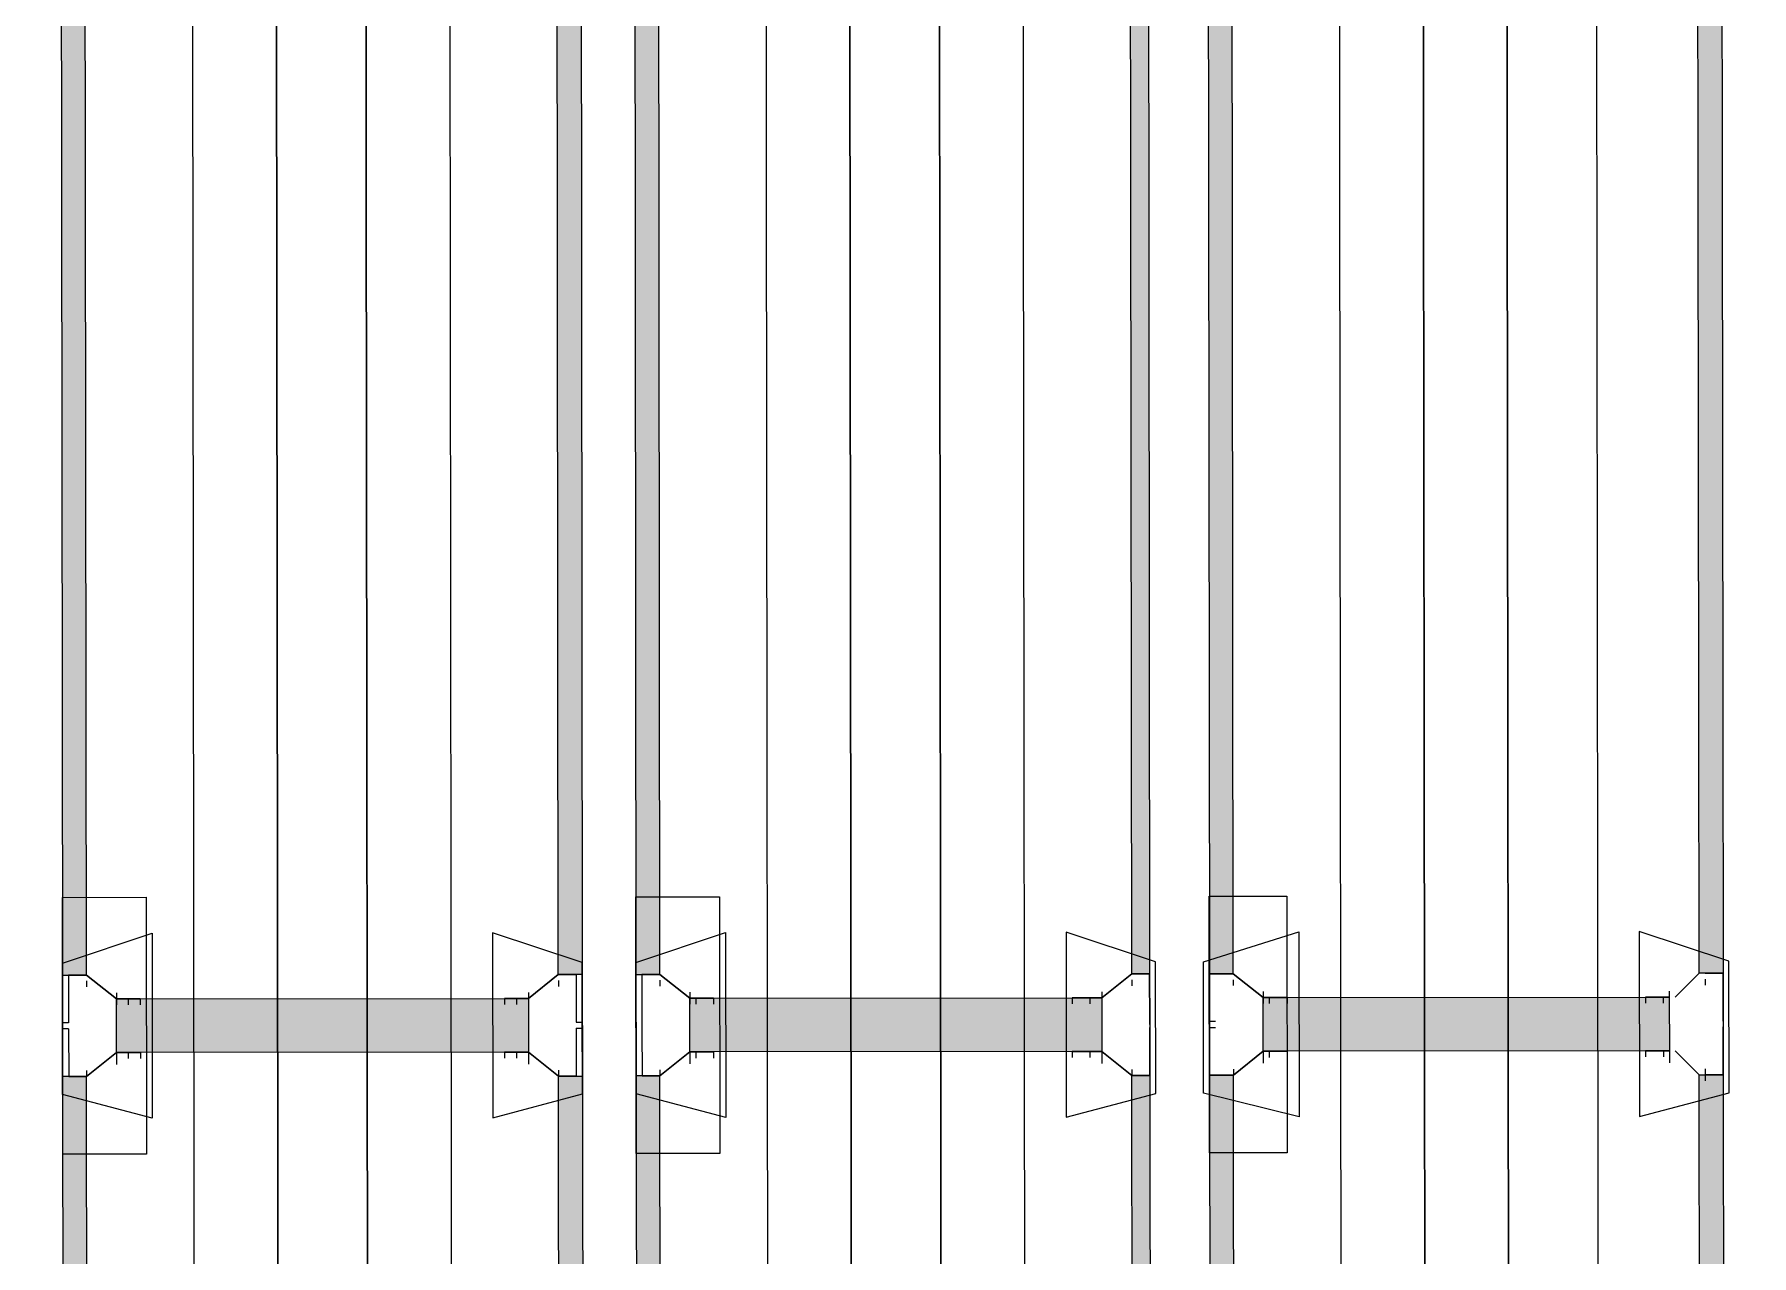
# Model space of a CAD drawing. Header units: feet. Extents: x -99009 to 3252343, y -11094690 to 9035152.
# Drawn here: x 2517594 to 2519094, y -1947215 to -1946149 of the extents above; entities that cross this region are included whole.
import ezdxf

# ---------------------------------------------------------------- set-up
doc = ezdxf.new("R2010")
doc.units = ezdxf.units.FT
doc.layers.add('1', color=1, linetype='Continuous')

# ---------------------------------------------------------------- blocks, each defined once
blk = doc.blocks.new('RM Stand 1')
at = {"transparency": 33554687}
for color, points in [(256, [(735125.6, -1128491.4), (736038.6, -1128512.3), (735125.6, -1128512.3)]), (256, [(735125.6, -1128491.4), (736038.6, -1128491.4), (736038.6, -1128512.3)]), (256, [(736127.3, -1128491.4), (737040.4, -1128512.3), (736127.3, -1128512.3)]), (256, [(736127.3, -1128491.4), (737040.4, -1128491.4), (737040.4, -1128512.3)]), (1, [(736106.4, -1128538.4), (736059.5, -1128893.2), (736059.5, -1128538.4)]), (1, [(736106.4, -1128538.4), (736106.4, -1128893.2), (736059.5, -1128893.2)]), (1, [(736106.4, -1128538.4), (736059.5, -1128893.2), (736059.5, -1128538.4)]), (1, [(736106.4, -1128538.4), (736106.4, -1128893.2), (736059.5, -1128893.2)]), (256, [(735125.6, -1128919.2), (736038.6, -1128940.1), (735125.6, -1128940.1)]), (256, [(735125.6, -1128919.2), (736038.6, -1128919.2), (736038.6, -1128940.1)]), (256, [(736127.3, -1128919.2), (737040.4, -1128940.1), (736127.3, -1128940.1)]), (256, [(736127.3, -1128919.2), (737040.4, -1128919.2), (737040.4, -1128940.1)]), (256, [(735125.6, -1128992.3), (736038.6, -1129007.9), (735125.6, -1129007.9)]), (256, [(735125.6, -1128992.3), (736038.6, -1128992.3), (736038.6, -1129007.9)]), (256, [(736127.3, -1128992.3), (737040.4, -1129007.9), (736127.3, -1129007.9)]), (256, [(736127.3, -1128992.3), (737040.4, -1128992.3), (737040.4, -1129007.9)]), (1, [(736106.4, -1129034), (736059.5, -1129394), (736059.5, -1129034)]), (1, [(736106.4, -1129034), (736106.4, -1129394), (736059.5, -1129394)]), (1, [(736106.4, -1129034), (736059.5, -1129394), (736059.5, -1129034)]), (1, [(736106.4, -1129034), (736106.4, -1129394), (736059.5, -1129394)]), (256, [(735125.6, -1129420.1), (736038.6, -1129441), (735125.6, -1129441)]), (256, [(735125.6, -1129420.1), (736038.6, -1129420.1), (736038.6, -1129441)]), (256, [(736127.3, -1129420.1), (737040.4, -1129441), (736127.3, -1129441)]), (256, [(736127.3, -1129420.1), (737040.4, -1129420.1), (737040.4, -1129441)]), (256, [(735125.6, -1129487.9), (736038.6, -1129508.8), (735125.6, -1129508.8)]), (256, [(735125.6, -1129487.9), (736038.6, -1129487.9), (736038.6, -1129508.8)]), (256, [(736127.3, -1129487.9), (737040.4, -1129508.8), (736127.3, -1129508.8)]), (256, [(736127.3, -1129487.9), (737040.4, -1129487.9), (737040.4, -1129508.8)]), (1, [(736106.4, -1129534.9), (736059.5, -1129894.9), (736059.5, -1129534.9)]), (1, [(736106.4, -1129534.9), (736106.4, -1129894.9), (736059.5, -1129894.9)]), (1, [(736106.4, -1129534.9), (736059.5, -1129894.9), (736059.5, -1129534.9)]), (1, [(736106.4, -1129534.9), (736106.4, -1129894.9), (736059.5, -1129894.9)]), (256, [(735125.6, -1129921), (736038.6, -1129941.9), (735125.6, -1129941.9)]), (256, [(735125.6, -1129921), (736038.6, -1129921), (736038.6, -1129941.9)]), (256, [(736127.3, -1129921), (737040.4, -1129941.9), (736127.3, -1129941.9)]), (256, [(736127.3, -1129921), (737040.4, -1129921), (737040.4, -1129941.9)])]:
    blk.add_hatch(color=color, dxfattribs=at).paths.add_polyline_path(points)
for points in [[(735125.6, -1128491.4), (736038.6, -1128491.4), (736038.6, -1128512.3), (735125.6, -1128512.3), (735125.6, -1128491.4)], [(736028.2, -1128486.2), (736002.1, -1128564.5), (736163.8, -1128564.5), (736143, -1128486.2), (736028.2, -1128486.2)], [(736028.2, -1128486.2), (736002.1, -1128564.5), (736163.8, -1128564.5), (736143, -1128486.2), (736028.2, -1128486.2)], [(736038.6, -1128491.4), (736127.3, -1128491.4)], [(736038.6, -1128507.1), (736038.6, -1128491.4), (736038.6, -1128507.1)], [(736038.6, -1128491.4), (736080.4, -1128491.4), (736038.6, -1128491.4)], [(736038.6, -1128491.4), (736127.3, -1128491.4)], [(736038.6, -1128507.1), (736038.6, -1128491.4), (736038.6, -1128507.1)], [(736038.6, -1128491.4), (736080.4, -1128491.4), (736038.6, -1128491.4)], [(736080.4, -1128491.4), (736085.6, -1128491.4)], [(736080.4, -1128491.4), (736085.6, -1128491.4)], [(736085.6, -1128491.4), (736127.3, -1128491.4), (736085.6, -1128491.4)], [(736085.6, -1128491.4), (736127.3, -1128491.4), (736085.6, -1128491.4)], [(736127.3, -1128491.4), (737040.4, -1128491.4), (737040.4, -1128512.3), (736127.3, -1128512.3), (736127.3, -1128491.4)], [(736127.3, -1128491.4), (736127.3, -1128507.1), (736127.3, -1128491.4)], [(736127.3, -1128491.4), (736127.3, -1128507.1), (736127.3, -1128491.4)], [(736059.5, -1128533.2), (736038.6, -1128512.3), (736059.5, -1128533.2)], [(736059.5, -1128533.2), (736038.6, -1128512.3), (736059.5, -1128533.2)], [(736043.8, -1128507.1), (736049, -1128507.1)], [(736043.8, -1128507.1), (736049, -1128507.1)], [(736127.3, -1128512.3), (736106.4, -1128533.2), (736127.3, -1128512.3)], [(736127.3, -1128512.3), (736106.4, -1128533.2), (736127.3, -1128512.3)], [(736122.1, -1128507.1), (736127.3, -1128507.1)], [(736122.1, -1128507.1), (736127.3, -1128507.1)], [(736127.3, -1128507.1), (736132.5, -1128507.1)], [(736127.3, -1128507.1), (736132.5, -1128507.1)], [(736054.3, -1128538.4), (736059.5, -1128538.4)], [(736054.3, -1128538.4), (736059.5, -1128538.4)], [(736059.5, -1128543.6), (736059.5, -1128538.4), (736059.5, -1128543.6)], [(736059.5, -1128538.4), (736064.7, -1128538.4)], [(736106.4, -1128538.4), (736106.4, -1128893.2), (736059.5, -1128893.2), (736059.5, -1128538.4), (736106.4, -1128538.4)], [(736059.5, -1128543.6), (736059.5, -1128538.4), (736059.5, -1128543.6)], [(736059.5, -1128538.4), (736064.7, -1128538.4)], [(736106.4, -1128538.4), (736106.4, -1128893.2), (736059.5, -1128893.2), (736059.5, -1128538.4), (736106.4, -1128538.4)], [(736059.5, -1128548.8), (736059.5, -1128543.6), (736059.5, -1128548.8)], [(736059.5, -1128543.6), (736064.7, -1128543.6)], [(736059.5, -1128548.8), (736059.5, -1128543.6), (736059.5, -1128548.8)], [(736059.5, -1128543.6), (736064.7, -1128543.6)], [(736106.4, -1128538.4), (736111.7, -1128538.4)], [(736106.4, -1128538.4), (736106.4, -1128543.6), (736106.4, -1128538.4)], [(736106.4, -1128538.4), (736111.7, -1128538.4)], [(736106.4, -1128538.4), (736106.4, -1128543.6), (736106.4, -1128538.4)], [(736106.4, -1128548.8), (736106.4, -1128543.6), (736106.4, -1128548.8)], [(736106.4, -1128543.6), (736111.7, -1128543.6)], [(736106.4, -1128543.6), (736111.7, -1128543.6)], [(736106.4, -1128548.8), (736106.4, -1128543.6), (736106.4, -1128548.8)], [(736106.4, -1128543.6), (736111.7, -1128543.6)], [(736106.4, -1128543.6), (736111.7, -1128543.6)], [(736111.7, -1128538.4), (736116.9, -1128538.4)], [(736111.7, -1128538.4), (736116.9, -1128538.4)], [(736059.5, -1128548.8), (736059.5, -1128559.3), (736059.5, -1128548.8)], [(736059.5, -1128548.8), (736059.5, -1128559.3), (736059.5, -1128548.8)], [(736106.4, -1128548.8), (736106.4, -1128559.3), (736106.4, -1128548.8)], [(736106.4, -1128548.8), (736106.4, -1128559.3), (736106.4, -1128548.8)], [(736059.5, -1128559.3), (736064.7, -1128559.3)], [(736059.5, -1128559.3), (736064.7, -1128559.3)], [(736106.4, -1128559.3), (736111.7, -1128559.3)], [(736106.4, -1128559.3), (736111.7, -1128559.3)], [(732584.7, -1128601), (738584.7, -1128601), (738584.7, -1128679.2), (732584.7, -1128679.2), (732584.7, -1128601)], [(732584.7, -1128679.2), (738584.7, -1128679.2), (738584.7, -1128752.3), (732584.7, -1128752.3), (732584.7, -1128679.2)], [(732584.7, -1128752.3), (738584.7, -1128752.3), (738584.7, -1128825.3), (732584.7, -1128825.3), (732584.7, -1128752.3)], [(735970.8, -1128940.1), (735970.8, -1128872.3), (736195.1, -1128872.3), (736195.1, -1128940.1), (735970.8, -1128940.1)], [(735970.8, -1128940.1), (735970.8, -1128872.3), (736195.1, -1128872.3), (736195.1, -1128940.1), (735970.8, -1128940.1)], [(736028.2, -1128945.3), (736002.1, -1128861.9), (736163.8, -1128861.9), (736143, -1128945.3), (736028.2, -1128945.3)], [(736028.2, -1128945.3), (736002.1, -1128861.9), (736163.8, -1128861.9), (736143, -1128945.3), (736028.2, -1128945.3)], [(736059.5, -1128877.5), (736059.5, -1128872.3), (736059.5, -1128877.5)], [(736059.5, -1128872.3), (736064.7, -1128872.3)], [(736059.5, -1128877.5), (736059.5, -1128872.3), (736059.5, -1128877.5)], [(736059.5, -1128872.3), (736064.7, -1128872.3)], [(736106.4, -1128877.5), (736106.4, -1128872.3), (736106.4, -1128877.5)], [(736106.4, -1128872.3), (736111.7, -1128872.3)], [(736106.4, -1128877.5), (736106.4, -1128872.3), (736106.4, -1128877.5)], [(736106.4, -1128872.3), (736111.7, -1128872.3)], [(736059.5, -1128877.5), (736059.5, -1128882.7), (736059.5, -1128887.9), (736059.5, -1128882.7), (736059.5, -1128877.5)], [(736059.5, -1128877.5), (736059.5, -1128882.7), (736059.5, -1128887.9), (736059.5, -1128882.7), (736059.5, -1128877.5)], [(736059.5, -1128887.9), (736064.7, -1128887.9)], [(736059.5, -1128887.9), (736059.5, -1128893.2), (736059.5, -1128887.9)], [(736059.5, -1128887.9), (736064.7, -1128887.9)], [(736059.5, -1128887.9), (736059.5, -1128893.2), (736059.5, -1128887.9)], [(736106.4, -1128877.5), (736106.4, -1128882.7), (736106.4, -1128887.9), (736106.4, -1128882.7), (736106.4, -1128877.5)], [(736106.4, -1128877.5), (736106.4, -1128882.7), (736106.4, -1128887.9), (736106.4, -1128882.7), (736106.4, -1128877.5)], [(736106.4, -1128887.9), (736111.7, -1128887.9)], [(736106.4, -1128893.2), (736106.4, -1128887.9), (736106.4, -1128893.2)], [(736106.4, -1128887.9), (736111.7, -1128887.9)], [(736106.4, -1128887.9), (736111.7, -1128887.9)], [(736106.4, -1128893.2), (736106.4, -1128887.9), (736106.4, -1128893.2)], [(736106.4, -1128887.9), (736111.7, -1128887.9)], [(736059.5, -1128893.2), (736038.6, -1128919.2), (736059.5, -1128893.2)], [(736059.5, -1128893.2), (736038.6, -1128919.2), (736059.5, -1128893.2)], [(736054.3, -1128893.2), (736059.5, -1128893.2)], [(736054.3, -1128893.2), (736059.5, -1128893.2)], [(736059.5, -1128893.2), (736064.7, -1128893.2)], [(736059.5, -1128893.2), (736064.7, -1128893.2)], [(736127.3, -1128919.2), (736106.4, -1128893.2), (736127.3, -1128919.2)], [(736106.4, -1128893.2), (736111.7, -1128893.2)], [(736127.3, -1128919.2), (736106.4, -1128893.2), (736127.3, -1128919.2)], [(736106.4, -1128893.2), (736111.7, -1128893.2)], [(736111.7, -1128893.2), (736116.9, -1128893.2)], [(736111.7, -1128893.2), (736116.9, -1128893.2)], [(735125.6, -1128940.1), (736038.6, -1128940.1), (736038.6, -1128919.2), (735125.6, -1128919.2), (735125.6, -1128940.1)], [(736038.6, -1128919.2), (736038.6, -1128940.1), (736038.6, -1128919.2)], [(736038.6, -1128919.2), (736038.6, -1128940.1), (736038.6, -1128919.2)], [(736043.8, -1128919.2), (736049, -1128919.2)], [(736043.8, -1128919.2), (736049, -1128919.2)], [(736122.1, -1128919.2), (736127.3, -1128919.2)], [(736122.1, -1128919.2), (736127.3, -1128919.2)], [(736127.3, -1128940.1), (737040.4, -1128940.1), (737040.4, -1128919.2), (736127.3, -1128919.2), (736127.3, -1128940.1)], [(736127.3, -1128940.1), (736127.3, -1128919.2), (736127.3, -1128940.1)], [(736127.3, -1128940.1), (736127.3, -1128919.2), (736127.3, -1128940.1)], [(736038.6, -1128940.1), (736127.3, -1128940.1)], [(736038.6, -1128940.1), (736080.4, -1128940.1), (736038.6, -1128940.1)], [(736038.6, -1128940.1), (736127.3, -1128940.1)], [(736038.6, -1128940.1), (736080.4, -1128940.1), (736038.6, -1128940.1)], [(736080.4, -1128934.9), (736080.4, -1128940.1)], [(736080.4, -1128934.9), (736080.4, -1128940.1)], [(736085.6, -1128940.1), (736085.6, -1128934.9)], [(736085.6, -1128940.1), (736085.6, -1128934.9)], [(736085.6, -1128940.1), (736127.3, -1128940.1), (736085.6, -1128940.1)], [(736085.6, -1128940.1), (736127.3, -1128940.1), (736085.6, -1128940.1)], [(735125.6, -1128992.3), (736038.6, -1128992.3), (736038.6, -1129007.9), (735125.6, -1129007.9), (735125.6, -1128992.3)], [(736028.2, -1128987.1), (736002.1, -1129065.3), (736163.8, -1129065.3), (736143, -1128987.1), (736028.2, -1128987.1)], [(736028.2, -1128987.1), (736002.1, -1129065.3), (736163.8, -1129065.3), (736143, -1128987.1), (736028.2, -1128987.1)], [(736038.6, -1128992.3), (736127.3, -1128992.3)], [(736038.6, -1129007.9), (736038.6, -1128992.3), (736038.6, -1129007.9)], [(736038.6, -1128992.3), (736080.4, -1128992.3), (736038.6, -1128992.3)], [(736038.6, -1128992.3), (736127.3, -1128992.3)], [(736038.6, -1129007.9), (736038.6, -1128992.3), (736038.6, -1129007.9)], [(736038.6, -1128992.3), (736080.4, -1128992.3), (736038.6, -1128992.3)], [(736080.4, -1128992.3), (736085.6, -1128992.3)], [(736080.4, -1128992.3), (736085.6, -1128992.3)], [(736085.6, -1128992.3), (736127.3, -1128992.3), (736085.6, -1128992.3)], [(736085.6, -1128992.3), (736127.3, -1128992.3), (736085.6, -1128992.3)], [(736127.3, -1128992.3), (737040.4, -1128992.3), (737040.4, -1129007.9), (736127.3, -1129007.9), (736127.3, -1128992.3)], [(736127.3, -1128992.3), (736127.3, -1129007.9), (736127.3, -1128992.3)], [(736127.3, -1128992.3), (736127.3, -1129007.9), (736127.3, -1128992.3)], [(736059.5, -1129034), (736038.6, -1129007.9), (736059.5, -1129034)], [(736059.5, -1129034), (736038.6, -1129007.9), (736059.5, -1129034)], [(736043.8, -1129007.9), (736049, -1129007.9)], [(736043.8, -1129007.9), (736049, -1129007.9)], [(736127.3, -1129007.9), (736106.4, -1129034), (736127.3, -1129007.9)], [(736127.3, -1129007.9), (736106.4, -1129034), (736127.3, -1129007.9)], [(736122.1, -1129007.9), (736127.3, -1129007.9)], [(736122.1, -1129007.9), (736127.3, -1129007.9)], [(736054.3, -1129034), (736059.5, -1129034)], [(736054.3, -1129034), (736059.5, -1129034)], [(736059.5, -1129044.5), (736059.5, -1129034), (736059.5, -1129044.5)], [(736059.5, -1129034), (736064.7, -1129034)], [(736106.4, -1129034), (736106.4, -1129394), (736059.5, -1129394), (736059.5, -1129034), (736106.4, -1129034)], [(736059.5, -1129044.5), (736059.5, -1129034), (736059.5, -1129044.5)], [(736059.5, -1129034), (736064.7, -1129034)], [(736106.4, -1129034), (736106.4, -1129394), (736059.5, -1129394), (736059.5, -1129034), (736106.4, -1129034)], [(736106.4, -1129034), (736111.7, -1129034)], [(736106.4, -1129034), (736106.4, -1129044.5), (736106.4, -1129034)], [(736106.4, -1129034), (736111.7, -1129034)], [(736106.4, -1129034), (736106.4, -1129044.5), (736106.4, -1129034)], [(736111.7, -1129034), (736116.9, -1129034)], [(736111.7, -1129034), (736116.9, -1129034)], [(736059.5, -1129049.7), (736059.5, -1129044.5), (736059.5, -1129049.7)], [(736059.5, -1129044.5), (736064.7, -1129044.5)], [(736059.5, -1129049.7), (736059.5, -1129044.5), (736059.5, -1129049.7)], [(736059.5, -1129044.5), (736064.7, -1129044.5)], [(736059.5, -1129049.7), (736059.5, -1129060.1), (736059.5, -1129049.7)], [(736059.5, -1129049.7), (736059.5, -1129060.1), (736059.5, -1129049.7)], [(736106.4, -1129049.7), (736106.4, -1129044.5), (736106.4, -1129049.7)], [(736106.4, -1129044.5), (736111.7, -1129044.5)], [(736106.4, -1129044.5), (736111.7, -1129044.5)], [(736106.4, -1129049.7), (736106.4, -1129044.5), (736106.4, -1129049.7)], [(736106.4, -1129044.5), (736111.7, -1129044.5)], [(736106.4, -1129044.5), (736111.7, -1129044.5)], [(736106.4, -1129049.7), (736106.4, -1129060.1), (736106.4, -1129049.7)], [(736106.4, -1129049.7), (736106.4, -1129060.1), (736106.4, -1129049.7)], [(736059.5, -1129060.1), (736064.7, -1129060.1)], [(736059.5, -1129060.1), (736064.7, -1129060.1)], [(736106.4, -1129060.1), (736111.7, -1129060.1)], [(736106.4, -1129060.1), (736111.7, -1129060.1)], [(732584.7, -1129101.9), (738584.7, -1129101.9), (738584.7, -1129174.9), (732584.7, -1129174.9), (732584.7, -1129101.9)], [(732584.7, -1129174.9), (738584.7, -1129174.9), (738584.7, -1129253.2), (732584.7, -1129253.2), (732584.7, -1129174.9)], [(732584.7, -1129253.2), (738584.7, -1129253.2), (738584.7, -1129326.2), (732584.7, -1129326.2), (732584.7, -1129253.2)], [(735970.8, -1129441), (735970.8, -1129367.9), (736195.1, -1129367.9), (736195.1, -1129441), (735970.8, -1129441)], [(735970.8, -1129441), (735970.8, -1129367.9), (736195.1, -1129367.9), (736195.1, -1129441), (735970.8, -1129441)], [(736028.2, -1129441), (736002.1, -1129362.7), (736163.8, -1129362.7), (736143, -1129441), (736028.2, -1129441)], [(736028.2, -1129441), (736002.1, -1129362.7), (736163.8, -1129362.7), (736143, -1129441), (736028.2, -1129441)], [(736059.5, -1129378.4), (736059.5, -1129373.2), (736059.5, -1129378.4)], [(736059.5, -1129373.2), (736064.7, -1129373.2)], [(736059.5, -1129378.4), (736059.5, -1129373.2), (736059.5, -1129378.4)], [(736059.5, -1129373.2), (736064.7, -1129373.2)], [(736059.5, -1129378.4), (736059.5, -1129383.6), (736059.5, -1129388.8), (736059.5, -1129383.6), (736059.5, -1129378.4)], [(736059.5, -1129378.4), (736059.5, -1129383.6), (736059.5, -1129388.8), (736059.5, -1129383.6), (736059.5, -1129378.4)], [(736106.4, -1129378.4), (736106.4, -1129373.2), (736106.4, -1129378.4)], [(736106.4, -1129373.2), (736111.7, -1129373.2)], [(736106.4, -1129378.4), (736106.4, -1129373.2), (736106.4, -1129378.4)], [(736106.4, -1129373.2), (736111.7, -1129373.2)], [(736106.4, -1129378.4), (736106.4, -1129383.6), (736106.4, -1129388.8), (736106.4, -1129383.6), (736106.4, -1129378.4)], [(736106.4, -1129378.4), (736106.4, -1129383.6), (736106.4, -1129388.8), (736106.4, -1129383.6), (736106.4, -1129378.4)], [(736059.5, -1129394), (736038.6, -1129420.1), (736059.5, -1129394)], [(736059.5, -1129394), (736038.6, -1129420.1), (736059.5, -1129394)], [(736054.3, -1129394), (736059.5, -1129394)], [(736054.3, -1129394), (736059.5, -1129394)], [(736059.5, -1129388.8), (736064.7, -1129388.8)], [(736059.5, -1129388.8), (736059.5, -1129394), (736059.5, -1129388.8)], [(736059.5, -1129388.8), (736064.7, -1129388.8)], [(736059.5, -1129388.8), (736059.5, -1129394), (736059.5, -1129388.8)], [(736059.5, -1129394), (736064.7, -1129394)], [(736059.5, -1129394), (736064.7, -1129394)], [(736106.4, -1129388.8), (736111.7, -1129388.8)], [(736106.4, -1129394), (736106.4, -1129388.8), (736106.4, -1129394)], [(736106.4, -1129388.8), (736111.7, -1129388.8)], [(736106.4, -1129388.8), (736111.7, -1129388.8)], [(736106.4, -1129394), (736106.4, -1129388.8), (736106.4, -1129394)], [(736106.4, -1129388.8), (736111.7, -1129388.8)], [(736127.3, -1129420.1), (736106.4, -1129394), (736127.3, -1129420.1)], [(736106.4, -1129394), (736111.7, -1129394)], [(736127.3, -1129420.1), (736106.4, -1129394), (736127.3, -1129420.1)], [(736106.4, -1129394), (736111.7, -1129394)], [(736111.7, -1129394), (736116.9, -1129394)], [(736111.7, -1129394), (736116.9, -1129394)], [(735125.6, -1129441), (736038.6, -1129441), (736038.6, -1129420.1), (735125.6, -1129420.1), (735125.6, -1129441), (735036.9, -1129441)], [(736127.3, -1129441), (737040.4, -1129441), (737040.4, -1129420.1), (736127.3, -1129420.1), (736127.3, -1129441), (736038.6, -1129441)], [(736038.6, -1129420.1), (736038.6, -1129435.8)], [(736038.6, -1129441), (736038.6, -1129420.1)], [(736038.6, -1129420.1), (736038.6, -1129435.8)], [(736038.6, -1129441), (736038.6, -1129420.1)], [(736043.8, -1129420.1), (736049, -1129420.1)], [(736043.8, -1129420.1), (736049, -1129420.1)], [(736122.1, -1129420.1), (736127.3, -1129420.1)], [(736122.1, -1129420.1), (736127.3, -1129420.1)], [(736127.3, -1129435.8), (736127.3, -1129420.1), (736127.3, -1129441)], [(736127.3, -1129435.8), (736127.3, -1129420.1), (736127.3, -1129441)], [(736038.6, -1129435.8), (736080.4, -1129435.8)], [(736038.6, -1129435.8), (736080.4, -1129435.8)], [(736080.4, -1129441), (736038.6, -1129441)], [(736038.6, -1129441), (736127.3, -1129441)], [(736080.4, -1129441), (736038.6, -1129441)], [(736080.4, -1129435.8), (736085.6, -1129435.8)], [(736080.4, -1129435.8), (736085.6, -1129435.8)], [(736080.4, -1129441), (736085.6, -1129441)], [(736080.4, -1129441), (736085.6, -1129441)], [(736085.6, -1129435.8), (736090.8, -1129435.8)], [(736085.6, -1129435.8), (736090.8, -1129435.8)], [(736085.6, -1129435.8), (736127.3, -1129435.8)], [(736085.6, -1129435.8), (736090.8, -1129435.8)], [(736085.6, -1129435.8), (736090.8, -1129435.8)], [(736085.6, -1129435.8), (736127.3, -1129435.8)], [(736085.6, -1129441), (736090.8, -1129441)], [(736085.6, -1129441), (736090.8, -1129441)], [(736127.3, -1129441), (736085.6, -1129441)], [(736085.6, -1129441), (736090.8, -1129441)], [(736085.6, -1129441), (736090.8, -1129441)], [(736127.3, -1129441), (736085.6, -1129441)], [(735125.6, -1129487.9), (736038.6, -1129487.9), (736038.6, -1129508.8), (735125.6, -1129508.8), (735125.6, -1129487.9)], [(736028.2, -1129487.9), (736002.1, -1129566.2), (736163.8, -1129566.2), (736143, -1129487.9), (736028.2, -1129487.9)], [(736028.2, -1129487.9), (736002.1, -1129566.2), (736163.8, -1129566.2), (736143, -1129487.9), (736028.2, -1129487.9)], [(736038.6, -1129487.9), (736127.3, -1129487.9)], [(736038.6, -1129487.9), (736038.6, -1129508.8)], [(736080.4, -1129487.9), (736038.6, -1129487.9)], [(736038.6, -1129487.9), (736127.3, -1129487.9)], [(736038.6, -1129487.9), (736038.6, -1129508.8)], [(736080.4, -1129487.9), (736038.6, -1129487.9)], [(736080.4, -1129493.2), (736080.4, -1129487.9)], [(736080.4, -1129493.2), (736080.4, -1129487.9)], [(736085.6, -1129487.9), (736090.8, -1129487.9)], [(736085.6, -1129493.2), (736085.6, -1129487.9)], [(736127.3, -1129487.9), (736085.6, -1129487.9)], [(736085.6, -1129487.9), (736090.8, -1129487.9)], [(736085.6, -1129493.2), (736085.6, -1129487.9)], [(736127.3, -1129487.9), (736085.6, -1129487.9)], [(736127.3, -1129487.9), (737040.4, -1129487.9), (737040.4, -1129508.8), (736127.3, -1129508.8), (736127.3, -1129487.9)], [(736127.3, -1129493.2), (736127.3, -1129508.8), (736127.3, -1129487.9)], [(736127.3, -1129493.2), (736127.3, -1129508.8), (736127.3, -1129487.9)], [(736038.6, -1129508.8), (736038.6, -1129493.2)], [(736038.6, -1129493.2), (736080.4, -1129493.2)], [(736038.6, -1129508.8), (736038.6, -1129493.2)], [(736038.6, -1129493.2), (736080.4, -1129493.2)], [(736085.6, -1129493.2), (736090.8, -1129493.2)], [(736085.6, -1129493.2), (736127.3, -1129493.2)], [(736085.6, -1129493.2), (736090.8, -1129493.2)], [(736085.6, -1129493.2), (736127.3, -1129493.2)], [(736059.5, -1129534.9), (736038.6, -1129508.8), (736059.5, -1129534.9)], [(736059.5, -1129534.9), (736038.6, -1129508.8), (736059.5, -1129534.9)], [(736043.8, -1129508.8), (736049, -1129508.8)], [(736043.8, -1129508.8), (736049, -1129508.8)], [(736127.3, -1129508.8), (736106.4, -1129534.9), (736127.3, -1129508.8)], [(736127.3, -1129508.8), (736106.4, -1129534.9), (736127.3, -1129508.8)], [(736122.1, -1129508.8), (736127.3, -1129508.8)], [(736122.1, -1129508.8), (736127.3, -1129508.8)], [(736054.3, -1129534.9), (736059.5, -1129534.9)], [(736054.3, -1129534.9), (736059.5, -1129534.9)], [(736059.5, -1129545.3), (736059.5, -1129534.9), (736059.5, -1129545.3)], [(736059.5, -1129534.9), (736064.7, -1129534.9)], [(736106.4, -1129534.9), (736106.4, -1129894.9), (736059.5, -1129894.9), (736059.5, -1129534.9), (736106.4, -1129534.9)], [(736059.5, -1129545.3), (736059.5, -1129534.9), (736059.5, -1129545.3)], [(736059.5, -1129534.9), (736064.7, -1129534.9)], [(736106.4, -1129534.9), (736106.4, -1129894.9), (736059.5, -1129894.9), (736059.5, -1129534.9), (736106.4, -1129534.9)], [(736059.5, -1129550.6), (736059.5, -1129545.3), (736059.5, -1129550.6)], [(736059.5, -1129545.3), (736064.7, -1129545.3)], [(736059.5, -1129550.6), (736059.5, -1129545.3), (736059.5, -1129550.6)], [(736059.5, -1129545.3), (736064.7, -1129545.3)], [(736106.4, -1129534.9), (736111.7, -1129534.9)], [(736106.4, -1129534.9), (736106.4, -1129545.3), (736106.4, -1129534.9)], [(736106.4, -1129534.9), (736111.7, -1129534.9)], [(736106.4, -1129534.9), (736106.4, -1129545.3), (736106.4, -1129534.9)], [(736106.4, -1129550.6), (736106.4, -1129545.3), (736106.4, -1129550.6)], [(736106.4, -1129545.3), (736111.7, -1129545.3)], [(736106.4, -1129545.3), (736111.7, -1129545.3)], [(736106.4, -1129550.6), (736106.4, -1129545.3), (736106.4, -1129550.6)], [(736106.4, -1129545.3), (736111.7, -1129545.3)], [(736106.4, -1129545.3), (736111.7, -1129545.3)], [(736111.7, -1129534.9), (736116.9, -1129534.9)], [(736111.7, -1129534.9), (736116.9, -1129534.9)], [(736059.5, -1129550.6), (736059.5, -1129555.8), (736059.5, -1129550.6)], [(736059.5, -1129550.6), (736059.5, -1129555.8), (736059.5, -1129550.6)], [(736059.5, -1129555.8), (736064.7, -1129555.8)], [(736059.5, -1129555.8), (736064.7, -1129555.8)], [(736106.4, -1129550.6), (736106.4, -1129555.8), (736106.4, -1129550.6)], [(736106.4, -1129550.6), (736106.4, -1129555.8), (736106.4, -1129550.6)], [(736106.4, -1129555.8), (736111.7, -1129555.8)], [(736106.4, -1129555.8), (736111.7, -1129555.8)], [(732584.7, -1129602.7), (738584.7, -1129602.7), (738584.7, -1129675.8), (732584.7, -1129675.8), (732584.7, -1129602.7)], [(732584.7, -1129675.8), (738584.7, -1129675.8), (738584.7, -1129754), (732584.7, -1129754), (732584.7, -1129675.8)], [(732584.7, -1129754), (738584.7, -1129754), (738584.7, -1129827.1), (732584.7, -1129827.1), (732584.7, -1129754)], [(736028.2, -1129941.9), (736002.1, -1129863.6), (736163.8, -1129863.6), (736143, -1129941.9), (736028.2, -1129941.9)], [(736028.2, -1129941.9), (736002.1, -1129863.6), (736163.8, -1129863.6), (736143, -1129941.9), (736028.2, -1129941.9)], [(735970.8, -1129941.9), (735970.8, -1129868.8), (736195.1, -1129868.8), (736195.1, -1129941.9), (735970.8, -1129941.9)], [(735970.8, -1129941.9), (735970.8, -1129868.8), (736195.1, -1129868.8), (736195.1, -1129941.9), (735970.8, -1129941.9)], [(736059.5, -1129879.2), (736059.5, -1129874), (736059.5, -1129879.2)], [(736059.5, -1129874), (736064.7, -1129874)], [(736059.5, -1129879.2), (736059.5, -1129874), (736059.5, -1129879.2)], [(736059.5, -1129874), (736064.7, -1129874)], [(736106.4, -1129879.2), (736106.4, -1129874), (736106.4, -1129879.2)], [(736106.4, -1129874), (736111.7, -1129874)], [(736106.4, -1129879.2), (736106.4, -1129874), (736106.4, -1129879.2)], [(736106.4, -1129874), (736111.7, -1129874)], [(736059.5, -1129879.2), (736059.5, -1129884.5), (736059.5, -1129879.2)], [(736059.5, -1129879.2), (736059.5, -1129884.5), (736059.5, -1129879.2)], [(736059.5, -1129884.5), (736064.7, -1129884.5)], [(736059.5, -1129884.5), (736059.5, -1129894.9), (736059.5, -1129884.5)], [(736059.5, -1129884.5), (736064.7, -1129884.5)], [(736059.5, -1129884.5), (736059.5, -1129894.9), (736059.5, -1129884.5)], [(736106.4, -1129879.2), (736106.4, -1129884.5), (736106.4, -1129879.2)], [(736106.4, -1129879.2), (736106.4, -1129884.5), (736106.4, -1129879.2)], [(736106.4, -1129884.5), (736111.7, -1129884.5)], [(736106.4, -1129894.9), (736106.4, -1129884.5), (736106.4, -1129894.9)], [(736106.4, -1129884.5), (736111.7, -1129884.5)], [(736106.4, -1129884.5), (736111.7, -1129884.5)], [(736106.4, -1129894.9), (736106.4, -1129884.5), (736106.4, -1129894.9)], [(736106.4, -1129884.5), (736111.7, -1129884.5)], [(736059.5, -1129894.9), (736038.6, -1129921), (736059.5, -1129894.9)], [(736059.5, -1129894.9), (736038.6, -1129921), (736059.5, -1129894.9)], [(736054.3, -1129894.9), (736059.5, -1129894.9)], [(736054.3, -1129894.9), (736059.5, -1129894.9)], [(736059.5, -1129894.9), (736064.7, -1129894.9)], [(736059.5, -1129894.9), (736064.7, -1129894.9)], [(736127.3, -1129921), (736106.4, -1129894.9), (736127.3, -1129921)], [(736106.4, -1129894.9), (736111.7, -1129894.9)], [(736127.3, -1129921), (736106.4, -1129894.9), (736127.3, -1129921)], [(736106.4, -1129894.9), (736111.7, -1129894.9)], [(736111.7, -1129894.9), (736116.9, -1129894.9)], [(736111.7, -1129894.9), (736116.9, -1129894.9)], [(735125.6, -1129941.9), (736038.6, -1129941.9), (736038.6, -1129921), (735125.6, -1129921), (735125.6, -1129941.9), (735036.9, -1129941.9)], [(736127.3, -1129941.9), (737040.4, -1129941.9), (737040.4, -1129921), (736127.3, -1129921), (736127.3, -1129941.9), (736038.6, -1129941.9)], [(736038.6, -1129921), (736038.6, -1129936.6)], [(736038.6, -1129941.9), (736038.6, -1129921)], [(736038.6, -1129921), (736038.6, -1129936.6)], [(736038.6, -1129941.9), (736038.6, -1129921)], [(736043.8, -1129921), (736049, -1129921)], [(736043.8, -1129921), (736049, -1129921)], [(736122.1, -1129921), (736127.3, -1129921)], [(736122.1, -1129921), (736127.3, -1129921)], [(736127.3, -1129936.6), (736127.3, -1129921), (736127.3, -1129941.9)], [(736127.3, -1129936.6), (736127.3, -1129921), (736127.3, -1129941.9)], [(736038.6, -1129936.6), (736080.4, -1129936.6)], [(736038.6, -1129936.6), (736080.4, -1129936.6)], [(736080.4, -1129936.6), (736080.4, -1129941.9)], [(736080.4, -1129936.6), (736080.4, -1129941.9)], [(736085.6, -1129936.6), (736090.8, -1129936.6)], [(736085.6, -1129936.6), (736085.6, -1129941.9)], [(736085.6, -1129936.6), (736127.3, -1129936.6)], [(736085.6, -1129936.6), (736090.8, -1129936.6)], [(736085.6, -1129936.6), (736085.6, -1129941.9)], [(736085.6, -1129936.6), (736127.3, -1129936.6)], [(736080.4, -1129941.9), (736038.6, -1129941.9)], [(736038.6, -1129941.9), (736127.3, -1129941.9)], [(736080.4, -1129941.9), (736038.6, -1129941.9)], [(736085.6, -1129941.9), (736090.8, -1129941.9)], [(736127.3, -1129941.9), (736085.6, -1129941.9)], [(736085.6, -1129941.9), (736090.8, -1129941.9)], [(736127.3, -1129941.9), (736085.6, -1129941.9)]]:
    blk.add_lwpolyline(points, dxfattribs=at)

msp = doc.modelspace()

# ---------------------------------------------------------------- linework, layer by layer
at = {"layer": '1'}
msp.add_arc((2520410.24778, -1978395.99612), 100000, 84.1346387202, 194.3871675539, dxfattribs=at)

# ---------------------------------------------------------------- block references
at = {"color": 3, "rotation": 270.0650517140731}
msp.add_blockref('RM Stand 1', (3646724.07666, -1209649.34057), dxfattribs=at)

doc.saveas('drawing.dxf')
